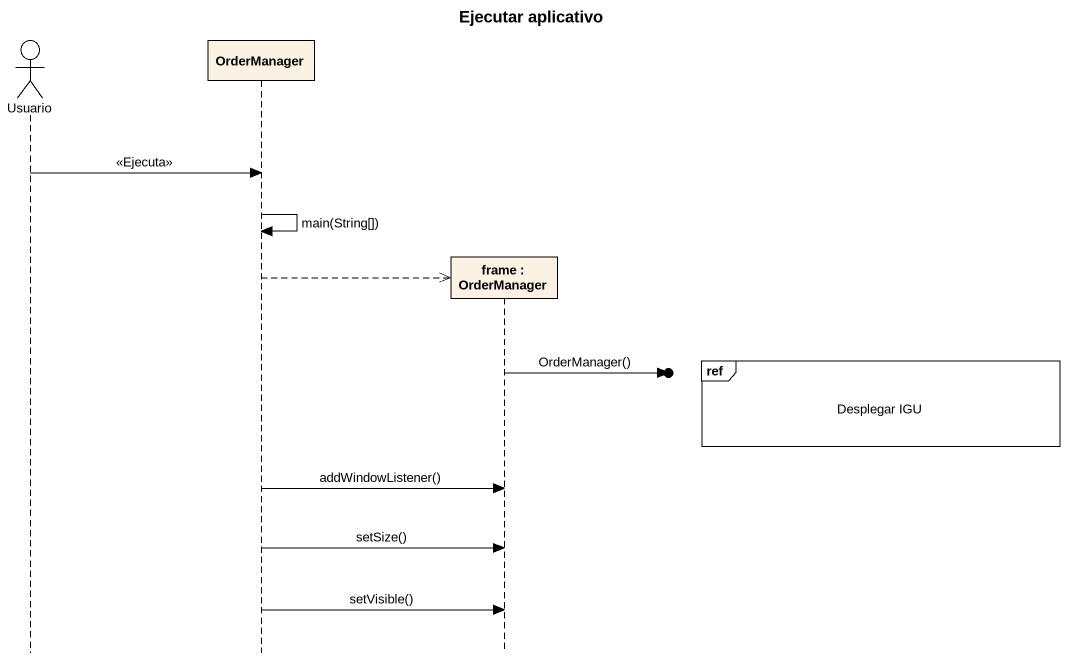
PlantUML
@startuml
title Ejecutar aplicativo
hide footbox
actor Usuario
participant OrderManager
participant "frame : OrderManager" as frame_

Usuario -> OrderManager : <<Ejecuta>>
OrderManager -> OrderManager : main(String[])
OrderManager -->> frame_ **
ref over frame_ : Desplegar IGU
frame_ ->o] : OrderManager()
OrderManager -> frame_ : addWindowListener()
OrderManager -> frame_ : setSize()
OrderManager -> frame_ : setVisible()
@enduml
